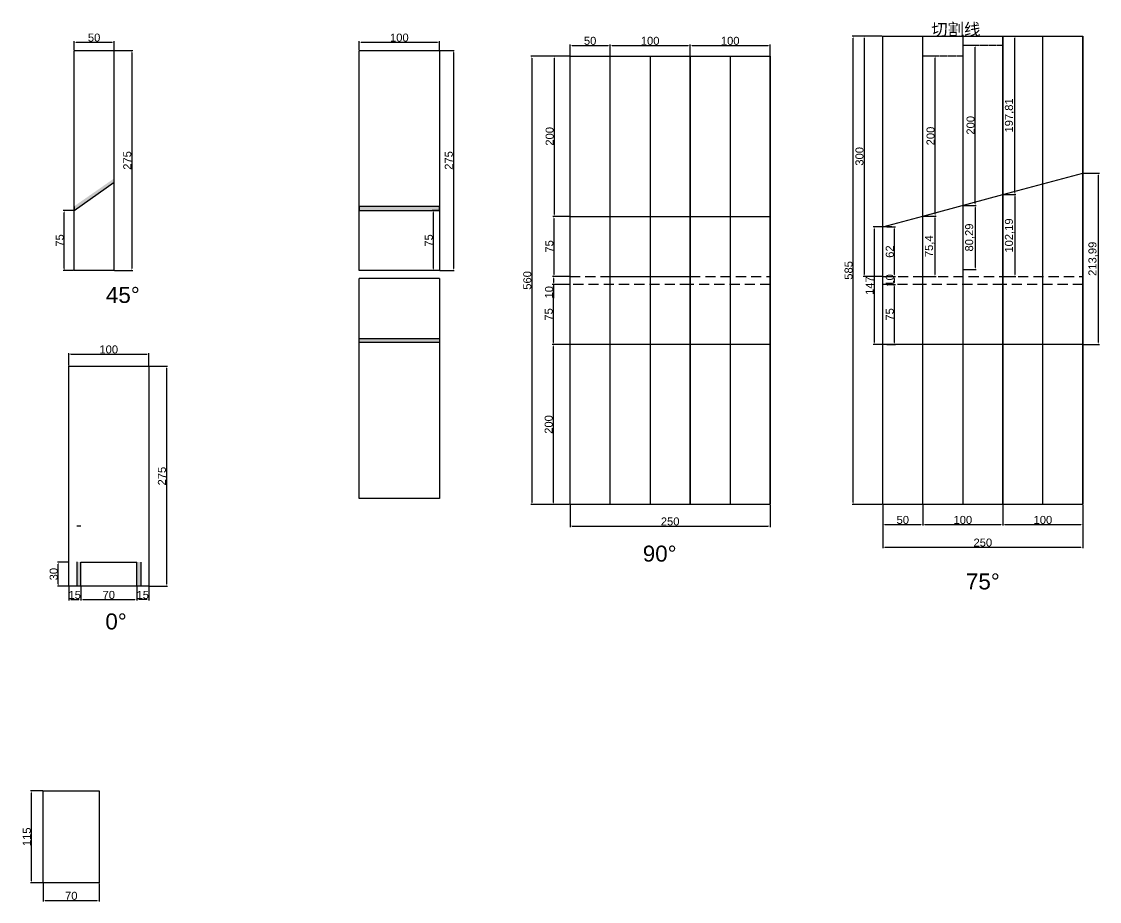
# Model space of a CAD drawing. Header units: millimetres. Extents: x 277 to 35015, y -7843 to 25622.
# Drawn here: x 2188 to 3535, y -5884 to -4785 of the extents above; entities that cross this region are included whole.
import ezdxf

# ---------------------------------------------------------------- set-up
doc = ezdxf.new("R2010")
doc.units = ezdxf.units.MM
doc.linetypes.add('DASHED', pattern=[19.05, 12.7, -6.35])
doc.linetypes.add('JIS_09_08', pattern=[10.75, 8, -0.55, 0.55, -0.55, 0.55, -0.55])
doc.layers.add('尺寸标注', color=6, linetype='Continuous')
doc.layers.add('焊缝', color=250, linetype='Continuous')
doc.styles.get("Standard").update_dxf_attribs({"font": 'arial.ttf'})
doc.dimstyles.new('ISO-25-JHF', dxfattribs={"dimtxt": 10, "dimasz": 2.5, "dimexe": 1.25, "dimexo": 0.625, "dimtad": 1, "dimtxsty": 'Standard', "dimcen": 2.5, "dimadec": 0, "dimazin": 0, "dimtfac": 1, "dimtmove": 0, "dimatfit": 3, "dimfxl": 1, "dimarcsym": 0})

# ---------------------------------------------------------------- blocks, each defined once
blk = doc.blocks.new('*D794')
at = {"layer": 'Defpoints', "color": 0, "transparency": 16777216}
for p in [(2347.2, -5200.5), (2247.2, -5215.5), (2347.2, -5215.5)]:
    blk.add_point(p, dxfattribs=at)
at = {"layer": '尺寸标注', "color": 0, "lineweight": -2, "transparency": 16777216}
for p, q in [((2247.2, -5214.8), (2247.2, -5199.3)), ((2249.7, -5200.5), (2344.7, -5200.5)), ((2347.2, -5214.8), (2347.2, -5199.3))]:
    blk.add_line(p, q, dxfattribs=at)
at = {"layer": '尺寸标注', "color": 0, "transparency": 16777216}
for points in [[(2249.7, -5200.1), (2249.7, -5200.9), (2247.2, -5200.5)], [(2344.7, -5200.1), (2344.7, -5200.9), (2347.2, -5200.5)]]:
    blk.add_solid(points, dxfattribs=at)
at = {"layer": '尺寸标注', "color": 0, "transparency": 16777216, "insert": (2297.2, -5194.8), "char_height": 10, "attachment_point": 5}
blk.add_mtext('100', dxfattribs=at)
blk = doc.blocks.new('*D795')
at = {"layer": 'Defpoints', "color": 0, "transparency": 16777216}
for p in [(2234.2, -5460.5), (2247.2, -5460.5), (2247.2, -5490.5)]:
    blk.add_point(p, dxfattribs=at)
at = {"layer": '尺寸标注', "color": 0, "lineweight": -2, "transparency": 16777216}
for p, q in [((2246.5, -5460.5), (2233, -5460.5)), ((2234.2, -5488), (2234.2, -5463)), ((2246.5, -5490.5), (2233, -5490.5))]:
    blk.add_line(p, q, dxfattribs=at)
at = {"layer": '尺寸标注', "color": 0, "transparency": 16777216}
for points in [[(2233.8, -5463), (2234.6, -5463), (2234.2, -5460.5)], [(2233.8, -5488), (2234.6, -5488), (2234.2, -5490.5)]]:
    blk.add_solid(points, dxfattribs=at)
at = {"layer": '尺寸标注', "color": 0, "transparency": 16777216, "insert": (2228.5, -5475.5), "char_height": 10, "attachment_point": 5, "rotation": 90}
blk.add_mtext('30', dxfattribs=at)
blk = doc.blocks.new('*D796')
at = {"layer": 'Defpoints', "color": 0, "transparency": 16777216}
for p in [(2241.7, -5021.1), (2253.9, -5021.1), (2253.9, -5096.1)]:
    blk.add_point(p, dxfattribs=at)
at = {"layer": '尺寸标注', "color": 0, "lineweight": -2, "transparency": 16777216}
for p, q in [((2253.2, -5021.1), (2240.4, -5021.1)), ((2241.7, -5093.6), (2241.7, -5023.6)), ((2253.2, -5096.1), (2240.4, -5096.1))]:
    blk.add_line(p, q, dxfattribs=at)
at = {"layer": '尺寸标注', "color": 0, "transparency": 16777216}
for points in [[(2241.3, -5023.6), (2242.1, -5023.6), (2241.7, -5021.1)], [(2241.3, -5093.6), (2242.1, -5093.6), (2241.7, -5096.1)]]:
    blk.add_solid(points, dxfattribs=at)
at = {"layer": '尺寸标注', "color": 0, "transparency": 16777216, "insert": (2236, -5058.6), "char_height": 10, "attachment_point": 5, "rotation": 90}
blk.add_mtext('75', dxfattribs=at)
blk = doc.blocks.new('*D797')
at = {"layer": 'Defpoints', "color": 0, "transparency": 16777216}
for p in [(2710.2, -4810.9), (2610.2, -4821.1), (2710.2, -4821.1)]:
    blk.add_point(p, dxfattribs=at)
at = {"layer": '尺寸标注', "color": 0, "lineweight": -2, "transparency": 16777216}
for p, q in [((2610.2, -4820.4), (2610.2, -4809.7)), ((2612.7, -4810.9), (2707.7, -4810.9)), ((2710.2, -4820.4), (2710.2, -4809.7))]:
    blk.add_line(p, q, dxfattribs=at)
at = {"layer": '尺寸标注', "color": 0, "transparency": 16777216}
for points in [[(2612.7, -4810.5), (2612.7, -4811.3), (2610.2, -4810.9)], [(2707.7, -4810.5), (2707.7, -4811.3), (2710.2, -4810.9)]]:
    blk.add_solid(points, dxfattribs=at)
at = {"layer": '尺寸标注', "color": 0, "transparency": 16777216, "insert": (2660.2, -4805.2), "char_height": 10, "attachment_point": 5}
blk.add_mtext('100', dxfattribs=at)
blk = doc.blocks.new('*D798')
at = {"layer": 'Defpoints', "color": 0, "transparency": 16777216}
for p in [(2702.7, -5021.1), (2710.2, -5021.1), (2710.2, -5096.1)]:
    blk.add_point(p, dxfattribs=at)
at = {"layer": '尺寸标注', "color": 0, "lineweight": -2, "transparency": 16777216}
for p, q in [((2709.6, -5021.1), (2701.4, -5021.1)), ((2702.7, -5093.6), (2702.7, -5023.6)), ((2709.6, -5096.1), (2701.4, -5096.1))]:
    blk.add_line(p, q, dxfattribs=at)
at = {"layer": '尺寸标注', "color": 0, "transparency": 16777216}
for points in [[(2702.3, -5023.6), (2703.1, -5023.6), (2702.7, -5021.1)], [(2702.3, -5093.6), (2703.1, -5093.6), (2702.7, -5096.1)]]:
    blk.add_solid(points, dxfattribs=at)
at = {"layer": '尺寸标注', "color": 0, "transparency": 16777216, "insert": (2697, -5058.6), "char_height": 10, "attachment_point": 5, "rotation": 90}
blk.add_mtext('75', dxfattribs=at)
blk = doc.blocks.new('*D799')
at = {"layer": 'Defpoints', "color": 0, "transparency": 16777216}
for p in [(3023.5, -4814.9), (2923.5, -4828.5), (3023.5, -4828.5)]:
    blk.add_point(p, dxfattribs=at)
at = {"layer": '尺寸标注', "color": 0, "lineweight": -2, "transparency": 16777216}
for p, q in [((2923.5, -4827.9), (2923.5, -4813.7)), ((2926, -4814.9), (3021, -4814.9)), ((3023.5, -4827.9), (3023.5, -4813.7))]:
    blk.add_line(p, q, dxfattribs=at)
at = {"layer": '尺寸标注', "color": 0, "transparency": 16777216}
for points in [[(2926, -4814.5), (2926, -4815.4), (2923.5, -4814.9)], [(3021, -4814.5), (3021, -4815.4), (3023.5, -4814.9)]]:
    blk.add_solid(points, dxfattribs=at)
at = {"layer": '尺寸标注', "color": 0, "transparency": 16777216, "insert": (2973.5, -4809.2), "char_height": 10, "attachment_point": 5}
blk.add_mtext('100', dxfattribs=at)
blk = doc.blocks.new('*D800')
at = {"layer": 'Defpoints', "color": 0, "transparency": 16777216}
for p in [(3123.5, -4814.9), (3023.5, -4828.5), (3123.5, -4828.5)]:
    blk.add_point(p, dxfattribs=at)
at = {"layer": '尺寸标注', "color": 0, "lineweight": -2, "transparency": 16777216}
for p, q in [((3023.5, -4827.9), (3023.5, -4813.7)), ((3026, -4814.9), (3121, -4814.9)), ((3123.5, -4827.9), (3123.5, -4813.7))]:
    blk.add_line(p, q, dxfattribs=at)
at = {"layer": '尺寸标注', "color": 0, "transparency": 16777216}
for points in [[(3026, -4814.5), (3026, -4815.4), (3023.5, -4814.9)], [(3121, -4814.5), (3121, -4815.4), (3123.5, -4814.9)]]:
    blk.add_solid(points, dxfattribs=at)
at = {"layer": '尺寸标注', "color": 0, "transparency": 16777216, "insert": (3073.5, -4809.2), "char_height": 10, "attachment_point": 5}
blk.add_mtext('100', dxfattribs=at)
blk = doc.blocks.new('*D728')
at = {"layer": 'Defpoints', "color": 0, "transparency": 16777216}
for p in [(2923.5, -4814.9), (2873.5, -4828.5), (2923.5, -4828.5)]:
    blk.add_point(p, dxfattribs=at)
at = {"layer": '尺寸标注', "color": 0, "lineweight": -2, "transparency": 16777216}
for p, q in [((2873.5, -4827.9), (2873.5, -4813.7)), ((2876, -4814.9), (2921, -4814.9)), ((2923.5, -4827.9), (2923.5, -4813.7))]:
    blk.add_line(p, q, dxfattribs=at)
at = {"layer": '尺寸标注', "color": 0, "transparency": 16777216}
for points in [[(2876, -4814.5), (2876, -4815.4), (2873.5, -4814.9)], [(2921, -4814.5), (2921, -4815.4), (2923.5, -4814.9)]]:
    blk.add_solid(points, dxfattribs=at)
at = {"layer": '尺寸标注', "color": 0, "transparency": 16777216, "insert": (2898.5, -4809.2), "char_height": 10, "attachment_point": 5}
blk.add_mtext('50', dxfattribs=at)
blk = doc.blocks.new('*D801')
at = {"layer": 'Defpoints', "color": 0, "transparency": 16777216}
for p in [(2873.5, -5388.5), (3123.5, -5388.5), (3123.5, -5415.4)]:
    blk.add_point(p, dxfattribs=at)
at = {"layer": '尺寸标注', "color": 0, "lineweight": -2, "transparency": 16777216}
for p, q in [((2873.5, -5389.1), (2873.5, -5416.6)), ((3123.5, -5389.1), (3123.5, -5416.6)), ((2876, -5415.4), (3121, -5415.4))]:
    blk.add_line(p, q, dxfattribs=at)
at = {"layer": '尺寸标注', "color": 0, "transparency": 16777216}
for points in [[(2876, -5415), (2876, -5415.8), (2873.5, -5415.4)], [(3121, -5415), (3121, -5415.8), (3123.5, -5415.4)]]:
    blk.add_solid(points, dxfattribs=at)
at = {"layer": '尺寸标注', "color": 0, "transparency": 16777216, "insert": (2998.5, -5409.7), "char_height": 10, "attachment_point": 5}
blk.add_mtext('250', dxfattribs=at)
blk = doc.blocks.new('*D729')
at = {"layer": 'Defpoints', "color": 0, "transparency": 16777216}
for p in [(2873.5, -4828.5), (2853.7, -5028.5), (2873.5, -5028.5)]:
    blk.add_point(p, dxfattribs=at)
at = {"layer": '尺寸标注', "color": 0, "lineweight": -2, "transparency": 16777216}
for p, q in [((2872.8, -4828.5), (2852.5, -4828.5)), ((2853.7, -4831), (2853.7, -5026)), ((2872.8, -5028.5), (2852.5, -5028.5))]:
    blk.add_line(p, q, dxfattribs=at)
at = {"layer": '尺寸标注', "color": 0, "transparency": 16777216}
for points in [[(2853.3, -4831), (2854.1, -4831), (2853.7, -4828.5)], [(2853.3, -5026), (2854.1, -5026), (2853.7, -5028.5)]]:
    blk.add_solid(points, dxfattribs=at)
at = {"layer": '尺寸标注', "color": 0, "transparency": 16777216, "insert": (2848, -4928.5), "char_height": 10, "attachment_point": 5, "rotation": 90}
blk.add_mtext('200', dxfattribs=at)
blk = doc.blocks.new('*D730')
at = {"layer": 'Defpoints', "color": 0, "transparency": 16777216}
for p in [(2873.5, -5028.5), (2853.3, -5103.5), (2873.5, -5103.5)]:
    blk.add_point(p, dxfattribs=at)
at = {"layer": '尺寸标注', "color": 0, "lineweight": -2, "transparency": 16777216}
for p, q in [((2872.8, -5028.5), (2852.1, -5028.5)), ((2853.3, -5031), (2853.3, -5101)), ((2872.8, -5103.5), (2852.1, -5103.5))]:
    blk.add_line(p, q, dxfattribs=at)
at = {"layer": '尺寸标注', "color": 0, "transparency": 16777216}
for points in [[(2852.9, -5031), (2853.7, -5031), (2853.3, -5028.5)], [(2852.9, -5101), (2853.7, -5101), (2853.3, -5103.5)]]:
    blk.add_solid(points, dxfattribs=at)
at = {"layer": '尺寸标注', "color": 0, "transparency": 16777216, "insert": (2847.6, -5066), "char_height": 10, "attachment_point": 5, "rotation": 90}
blk.add_mtext('75', dxfattribs=at)
blk = doc.blocks.new('*D731')
at = {"layer": 'Defpoints', "color": 0, "transparency": 16777216}
for p in [(2852.9, -5113.5), (2873.5, -5103.5), (2873.5, -5113.5)]:
    blk.add_point(p, dxfattribs=at)
at = {"layer": '尺寸标注', "color": 0, "lineweight": -2, "transparency": 16777216}
for p, q in [((2872.8, -5103.5), (2851.6, -5103.5)), ((2872.8, -5113.5), (2851.6, -5113.5)), ((2852.9, -5106), (2852.9, -5111)), ((2852.9, -5113.5), (2852.9, -5130.6))]:
    blk.add_line(p, q, dxfattribs=at)
at = {"layer": '尺寸标注', "color": 0, "transparency": 16777216}
for points in [[(2852.5, -5106), (2853.3, -5106), (2852.9, -5103.5)], [(2852.5, -5111), (2853.3, -5111), (2852.9, -5113.5)]]:
    blk.add_solid(points, dxfattribs=at)
at = {"layer": '尺寸标注', "color": 0, "transparency": 16777216, "insert": (2847.2, -5123.3), "char_height": 10, "attachment_point": 5, "rotation": 90}
blk.add_mtext('10', dxfattribs=at)
blk = doc.blocks.new('*D732')
at = {"layer": 'Defpoints', "color": 0, "transparency": 16777216}
for p in [(2873.5, -5113.5), (2852.5, -5188.5), (2873.5, -5188.5)]:
    blk.add_point(p, dxfattribs=at)
at = {"layer": '尺寸标注', "color": 0, "lineweight": -2, "transparency": 16777216}
for p, q in [((2872.8, -5113.5), (2851.2, -5113.5)), ((2852.5, -5116), (2852.5, -5186)), ((2872.8, -5188.5), (2851.2, -5188.5))]:
    blk.add_line(p, q, dxfattribs=at)
at = {"layer": '尺寸标注', "color": 0, "transparency": 16777216}
for points in [[(2852.1, -5116), (2852.9, -5116), (2852.5, -5113.5)], [(2852.1, -5186), (2852.9, -5186), (2852.5, -5188.5)]]:
    blk.add_solid(points, dxfattribs=at)
at = {"layer": '尺寸标注', "color": 0, "transparency": 16777216, "insert": (2846.8, -5151), "char_height": 10, "attachment_point": 5, "rotation": 90}
blk.add_mtext('75', dxfattribs=at)
blk = doc.blocks.new('*D733')
at = {"layer": 'Defpoints', "color": 0, "transparency": 16777216}
for p in [(2873.5, -5188.5), (2852.5, -5388.5), (2873.5, -5388.5)]:
    blk.add_point(p, dxfattribs=at)
at = {"layer": '尺寸标注', "color": 0, "lineweight": -2, "transparency": 16777216}
for p, q in [((2872.8, -5188.5), (2851.2, -5188.5)), ((2852.5, -5191), (2852.5, -5386)), ((2872.8, -5388.5), (2851.2, -5388.5))]:
    blk.add_line(p, q, dxfattribs=at)
at = {"layer": '尺寸标注', "color": 0, "transparency": 16777216}
for points in [[(2852.1, -5191), (2852.9, -5191), (2852.5, -5188.5)], [(2852.1, -5386), (2852.9, -5386), (2852.5, -5388.5)]]:
    blk.add_solid(points, dxfattribs=at)
at = {"layer": '尺寸标注', "color": 0, "transparency": 16777216, "insert": (2846.8, -5288.5), "char_height": 10, "attachment_point": 5, "rotation": 90}
blk.add_mtext('200', dxfattribs=at)
blk = doc.blocks.new('*D734')
at = {"layer": 'Defpoints', "color": 0, "transparency": 16777216}
for p in [(2873.5, -4828.5), (2825.8, -5388.5), (2873.5, -5388.5)]:
    blk.add_point(p, dxfattribs=at)
at = {"layer": '尺寸标注', "color": 0, "lineweight": -2, "transparency": 16777216}
for p, q in [((2872.8, -4828.5), (2824.6, -4828.5)), ((2825.8, -4831), (2825.8, -5386)), ((2872.8, -5388.5), (2824.6, -5388.5))]:
    blk.add_line(p, q, dxfattribs=at)
at = {"layer": '尺寸标注', "color": 0, "transparency": 16777216}
for points in [[(2825.4, -4831), (2826.2, -4831), (2825.8, -4828.5)], [(2825.4, -5386), (2826.2, -5386), (2825.8, -5388.5)]]:
    blk.add_solid(points, dxfattribs=at)
at = {"layer": '尺寸标注', "color": 0, "transparency": 16777216, "insert": (2820.1, -5108.5), "char_height": 10, "attachment_point": 5, "rotation": 90}
blk.add_mtext('560', dxfattribs=at)
blk = doc.blocks.new('*D802')
at = {"layer": 'Defpoints', "color": 0, "transparency": 16777216}
for p in [(3314.1, -5028.1), (3314.1, -5103.5), (3329.3, -5103.5)]:
    blk.add_point(p, dxfattribs=at)
at = {"layer": '尺寸标注', "color": 0, "lineweight": -2, "transparency": 16777216}
for p, q in [((3314.8, -5028.1), (3330.6, -5028.1)), ((3329.3, -5030.6), (3329.3, -5101)), ((3314.8, -5103.5), (3330.6, -5103.5))]:
    blk.add_line(p, q, dxfattribs=at)
at = {"layer": '尺寸标注', "color": 0, "transparency": 16777216}
for points in [[(3328.9, -5030.6), (3329.8, -5030.6), (3329.3, -5028.1)], [(3328.9, -5101), (3329.8, -5101), (3329.3, -5103.5)]]:
    blk.add_solid(points, dxfattribs=at)
at = {"layer": '尺寸标注', "color": 0, "transparency": 16777216, "insert": (3322.7, -5065.8), "char_height": 10, "attachment_point": 5, "rotation": 90}
blk.add_mtext('75,4', dxfattribs=at)
blk = doc.blocks.new('*D803')
at = {"layer": 'Defpoints', "color": 0, "transparency": 16777216}
for p in [(3414.1, -5001.3), (3414.1, -5103.5), (3429.2, -5103.5)]:
    blk.add_point(p, dxfattribs=at)
at = {"layer": '尺寸标注', "color": 0, "lineweight": -2, "transparency": 16777216}
for p, q in [((3414.8, -5001.3), (3430.5, -5001.3)), ((3429.2, -5003.8), (3429.2, -5101)), ((3414.8, -5103.5), (3430.5, -5103.5))]:
    blk.add_line(p, q, dxfattribs=at)
at = {"layer": '尺寸标注', "color": 0, "transparency": 16777216}
for points in [[(3428.8, -5003.8), (3429.7, -5003.8), (3429.2, -5001.3)], [(3428.8, -5101), (3429.7, -5101), (3429.2, -5103.5)]]:
    blk.add_solid(points, dxfattribs=at)
at = {"layer": '尺寸标注', "color": 0, "transparency": 16777216, "insert": (3422.6, -5052.4), "char_height": 10, "attachment_point": 5, "rotation": 90}
blk.add_mtext('102,19', dxfattribs=at)
blk = doc.blocks.new('*D806')
at = {"layer": 'Defpoints', "color": 0, "transparency": 16777216}
for p in [(3264.1, -5388.5), (3314.1, -5388.5), (3314.1, -5413.5)]:
    blk.add_point(p, dxfattribs=at)
at = {"layer": '尺寸标注', "color": 0, "lineweight": -2, "transparency": 16777216}
for p, q in [((3264.1, -5389.1), (3264.1, -5414.8)), ((3314.1, -5389.1), (3314.1, -5414.8)), ((3266.6, -5413.5), (3311.6, -5413.5))]:
    blk.add_line(p, q, dxfattribs=at)
at = {"layer": '尺寸标注', "color": 0, "transparency": 16777216}
for points in [[(3266.6, -5413.1), (3266.6, -5414), (3264.1, -5413.5)], [(3311.6, -5413.1), (3311.6, -5414), (3314.1, -5413.5)]]:
    blk.add_solid(points, dxfattribs=at)
at = {"layer": '尺寸标注', "color": 0, "transparency": 16777216, "insert": (3289.1, -5407.8), "char_height": 10, "attachment_point": 5}
blk.add_mtext('50', dxfattribs=at)
blk = doc.blocks.new('*D807')
at = {"layer": 'Defpoints', "color": 0, "transparency": 16777216}
for p in [(3314.1, -5388.5), (3414.1, -5388.5), (3414.1, -5413.5)]:
    blk.add_point(p, dxfattribs=at)
at = {"layer": '尺寸标注', "color": 0, "lineweight": -2, "transparency": 16777216}
for p, q in [((3314.1, -5389.1), (3314.1, -5414.8)), ((3414.1, -5389.1), (3414.1, -5414.8)), ((3316.6, -5413.5), (3411.6, -5413.5))]:
    blk.add_line(p, q, dxfattribs=at)
at = {"layer": '尺寸标注', "color": 0, "transparency": 16777216}
for points in [[(3316.6, -5413.1), (3316.6, -5414), (3314.1, -5413.5)], [(3411.6, -5413.1), (3411.6, -5414), (3414.1, -5413.5)]]:
    blk.add_solid(points, dxfattribs=at)
at = {"layer": '尺寸标注', "color": 0, "transparency": 16777216, "insert": (3364.1, -5407.8), "char_height": 10, "attachment_point": 5}
blk.add_mtext('100', dxfattribs=at)
blk = doc.blocks.new('*D736')
at = {"layer": 'Defpoints', "color": 0, "transparency": 16777216}
for p in [(3414.1, -5388.5), (3514.1, -5388.5), (3514.1, -5413.5)]:
    blk.add_point(p, dxfattribs=at)
at = {"layer": '尺寸标注', "color": 0, "lineweight": -2, "transparency": 16777216}
for p, q in [((3414.1, -5389.1), (3414.1, -5414.8)), ((3514.1, -5389.1), (3514.1, -5414.8)), ((3416.6, -5413.5), (3511.6, -5413.5))]:
    blk.add_line(p, q, dxfattribs=at)
at = {"layer": '尺寸标注', "color": 0, "transparency": 16777216}
for points in [[(3416.6, -5413.1), (3416.6, -5414), (3414.1, -5413.5)], [(3511.6, -5413.1), (3511.6, -5414), (3514.1, -5413.5)]]:
    blk.add_solid(points, dxfattribs=at)
at = {"layer": '尺寸标注', "color": 0, "transparency": 16777216, "insert": (3464.1, -5407.8), "char_height": 10, "attachment_point": 5}
blk.add_mtext('100', dxfattribs=at)
blk = doc.blocks.new('*D808')
at = {"layer": 'Defpoints', "color": 0, "transparency": 16777216}
for p in [(3264.1, -5388.5), (3514.1, -5388.5), (3514.1, -5441.8)]:
    blk.add_point(p, dxfattribs=at)
at = {"layer": '尺寸标注', "color": 0, "lineweight": -2, "transparency": 16777216}
for p, q in [((3264.1, -5389.1), (3264.1, -5443.1)), ((3514.1, -5389.1), (3514.1, -5443.1)), ((3266.6, -5441.8), (3511.6, -5441.8))]:
    blk.add_line(p, q, dxfattribs=at)
at = {"layer": '尺寸标注', "color": 0, "transparency": 16777216}
for points in [[(3266.6, -5441.4), (3266.6, -5442.2), (3264.1, -5441.8)], [(3511.6, -5441.4), (3511.6, -5442.2), (3514.1, -5441.8)]]:
    blk.add_solid(points, dxfattribs=at)
at = {"layer": '尺寸标注', "color": 0, "transparency": 16777216, "insert": (3389.1, -5436.1), "char_height": 10, "attachment_point": 5}
blk.add_mtext('250', dxfattribs=at)
blk = doc.blocks.new('*D816')
at = {"layer": 'Defpoints', "color": 0, "transparency": 16777216}
for p in [(3264.1, -5041.5), (3253.3, -5188.5), (3264.1, -5188.5)]:
    blk.add_point(p, dxfattribs=at)
at = {"layer": '尺寸标注', "color": 0, "lineweight": -2, "transparency": 16777216}
for p, q in [((3263.5, -5041.5), (3252, -5041.5)), ((3253.3, -5044), (3253.3, -5186)), ((3263.5, -5188.5), (3252, -5188.5))]:
    blk.add_line(p, q, dxfattribs=at)
at = {"layer": '尺寸标注', "color": 0, "transparency": 16777216}
for points in [[(3252.9, -5044), (3253.7, -5044), (3253.3, -5041.5)], [(3252.9, -5186), (3253.7, -5186), (3253.3, -5188.5)]]:
    blk.add_solid(points, dxfattribs=at)
at = {"layer": '尺寸标注', "color": 0, "transparency": 16777216, "insert": (3247.6, -5115), "char_height": 10, "attachment_point": 5, "rotation": 90}
blk.add_mtext('147', dxfattribs=at)
blk = doc.blocks.new('*D817')
at = {"layer": 'Defpoints', "color": 0, "transparency": 16777216}
for p in [(2247.2, -5490.5), (2262.2, -5490.5), (2262.2, -5507.2)]:
    blk.add_point(p, dxfattribs=at)
at = {"layer": '尺寸标注', "color": 0, "lineweight": -2, "transparency": 16777216}
for p, q in [((2247.2, -5491.1), (2247.2, -5508.5)), ((2262.2, -5491.1), (2262.2, -5508.5)), ((2249.7, -5507.2), (2259.7, -5507.2))]:
    blk.add_line(p, q, dxfattribs=at)
at = {"layer": '尺寸标注', "color": 0, "transparency": 16777216}
for points in [[(2249.7, -5506.8), (2249.7, -5507.6), (2247.2, -5507.2)], [(2259.7, -5506.8), (2259.7, -5507.6), (2262.2, -5507.2)]]:
    blk.add_solid(points, dxfattribs=at)
at = {"layer": '尺寸标注', "color": 0, "transparency": 16777216, "insert": (2254.7, -5501.5), "char_height": 10, "attachment_point": 5}
blk.add_mtext('15', dxfattribs=at)
blk = doc.blocks.new('*D749')
at = {"layer": 'Defpoints', "color": 0, "transparency": 16777216}
for p in [(2332.2, -5490.5), (2347.2, -5490.5), (2332.2, -5507.2)]:
    blk.add_point(p, dxfattribs=at)
at = {"layer": '尺寸标注', "color": 0, "lineweight": -2, "transparency": 16777216}
for p, q in [((2332.2, -5491.1), (2332.2, -5508.5)), ((2347.2, -5491.1), (2347.2, -5508.5)), ((2344.7, -5507.2), (2334.7, -5507.2))]:
    blk.add_line(p, q, dxfattribs=at)
at = {"layer": '尺寸标注', "color": 0, "transparency": 16777216}
for points in [[(2334.7, -5506.8), (2334.7, -5507.6), (2332.2, -5507.2)], [(2344.7, -5506.8), (2344.7, -5507.6), (2347.2, -5507.2)]]:
    blk.add_solid(points, dxfattribs=at)
at = {"layer": '尺寸标注', "color": 0, "transparency": 16777216, "insert": (2339.7, -5501.5), "char_height": 10, "attachment_point": 5}
blk.add_mtext('15', dxfattribs=at)
blk = doc.blocks.new('*D750')
at = {"layer": 'Defpoints', "color": 0, "transparency": 16777216}
for p in [(2262.2, -5490.5), (2332.2, -5490.5), (2332.2, -5507.2)]:
    blk.add_point(p, dxfattribs=at)
at = {"layer": '尺寸标注', "color": 0, "lineweight": -2, "transparency": 16777216}
for p, q in [((2262.2, -5491.1), (2262.2, -5508.5)), ((2332.2, -5491.1), (2332.2, -5508.5)), ((2264.7, -5507.2), (2329.7, -5507.2))]:
    blk.add_line(p, q, dxfattribs=at)
at = {"layer": '尺寸标注', "color": 0, "transparency": 16777216}
for points in [[(2264.7, -5506.8), (2264.7, -5507.6), (2262.2, -5507.2)], [(2329.7, -5506.8), (2329.7, -5507.6), (2332.2, -5507.2)]]:
    blk.add_solid(points, dxfattribs=at)
at = {"layer": '尺寸标注', "color": 0, "transparency": 16777216, "insert": (2297.2, -5501.5), "char_height": 10, "attachment_point": 5}
blk.add_mtext('70', dxfattribs=at)
blk = doc.blocks.new('*D751')
at = {"layer": 'Defpoints', "color": 0, "transparency": 16777216}
for p in [(2347.2, -5215.5), (2347.2, -5490.5), (2369.4, -5490.5)]:
    blk.add_point(p, dxfattribs=at)
at = {"layer": '尺寸标注', "color": 0, "lineweight": -2, "transparency": 16777216}
for p, q in [((2347.8, -5215.5), (2370.7, -5215.5)), ((2369.4, -5218), (2369.4, -5488)), ((2347.8, -5490.5), (2370.7, -5490.5))]:
    blk.add_line(p, q, dxfattribs=at)
at = {"layer": '尺寸标注', "color": 0, "transparency": 16777216}
for points in [[(2369, -5218), (2369.8, -5218), (2369.4, -5215.5)], [(2369, -5488), (2369.8, -5488), (2369.4, -5490.5)]]:
    blk.add_solid(points, dxfattribs=at)
at = {"layer": '尺寸标注', "color": 0, "transparency": 16777216, "insert": (2363.7, -5353), "char_height": 10, "attachment_point": 5, "rotation": 90}
blk.add_mtext('275', dxfattribs=at)
blk = doc.blocks.new('*D755')
at = {"layer": 'Defpoints', "color": 0, "transparency": 16777216}
for p in [(2303.9, -4810.9), (2253.9, -4821.1), (2303.9, -4821.1)]:
    blk.add_point(p, dxfattribs=at)
at = {"layer": '尺寸标注', "color": 0, "lineweight": -2, "transparency": 16777216}
for p, q in [((2253.9, -4820.4), (2253.9, -4809.7)), ((2256.4, -4810.9), (2301.4, -4810.9)), ((2303.9, -4820.4), (2303.9, -4809.7))]:
    blk.add_line(p, q, dxfattribs=at)
at = {"layer": '尺寸标注', "color": 0, "transparency": 16777216}
for points in [[(2256.4, -4810.5), (2256.4, -4811.3), (2253.9, -4810.9)], [(2301.4, -4810.5), (2301.4, -4811.3), (2303.9, -4810.9)]]:
    blk.add_solid(points, dxfattribs=at)
at = {"layer": '尺寸标注', "color": 0, "transparency": 16777216, "insert": (2278.9, -4805.2), "char_height": 10, "attachment_point": 5}
blk.add_mtext('50', dxfattribs=at)
blk = doc.blocks.new('*D756')
at = {"layer": 'Defpoints', "color": 0, "transparency": 16777216}
for p in [(2303.9, -4821.1), (2303.9, -5096.1), (2326.1, -5096.1)]:
    blk.add_point(p, dxfattribs=at)
at = {"layer": '尺寸标注', "color": 0, "lineweight": -2, "transparency": 16777216}
for p, q in [((2304.5, -4821.1), (2327.4, -4821.1)), ((2326.1, -4823.6), (2326.1, -5093.6)), ((2304.5, -5096.1), (2327.4, -5096.1))]:
    blk.add_line(p, q, dxfattribs=at)
at = {"layer": '尺寸标注', "color": 0, "transparency": 16777216}
for points in [[(2325.7, -4823.6), (2326.5, -4823.6), (2326.1, -4821.1)], [(2325.7, -5093.6), (2326.5, -5093.6), (2326.1, -5096.1)]]:
    blk.add_solid(points, dxfattribs=at)
at = {"layer": '尺寸标注', "color": 0, "transparency": 16777216, "insert": (2320.4, -4958.6), "char_height": 10, "attachment_point": 5, "rotation": 90}
blk.add_mtext('275', dxfattribs=at)
blk = doc.blocks.new('*D759')
at = {"layer": 'Defpoints', "color": 0, "transparency": 16777216}
for p in [(3268.6, -5113.5), (3278.6, -5113.5), (3268.6, -5188.5)]:
    blk.add_point(p, dxfattribs=at)
at = {"layer": '尺寸标注', "color": 0, "lineweight": -2, "transparency": 16777216}
for p, q in [((3269.2, -5113.5), (3279.8, -5113.5)), ((3278.6, -5186), (3278.6, -5116)), ((3269.2, -5188.5), (3279.8, -5188.5))]:
    blk.add_line(p, q, dxfattribs=at)
at = {"layer": '尺寸标注', "color": 0, "transparency": 16777216}
for points in [[(3278.2, -5116), (3279, -5116), (3278.6, -5113.5)], [(3278.2, -5186), (3279, -5186), (3278.6, -5188.5)]]:
    blk.add_solid(points, dxfattribs=at)
at = {"layer": '尺寸标注', "color": 0, "transparency": 16777216, "insert": (3272.9, -5151), "char_height": 10, "attachment_point": 5, "rotation": 90}
blk.add_mtext('75', dxfattribs=at)
blk = doc.blocks.new('*D760')
at = {"layer": 'Defpoints', "color": 0, "transparency": 16777216}
for p in [(3268.6, -5103.5), (3268.6, -5113.5), (3278.6, -5103.5)]:
    blk.add_point(p, dxfattribs=at)
at = {"layer": '尺寸标注', "color": 0, "lineweight": -2, "transparency": 16777216}
for p, q in [((3269.2, -5103.5), (3279.8, -5103.5)), ((3269.2, -5113.5), (3279.8, -5113.5)), ((3278.6, -5111), (3278.6, -5106))]:
    blk.add_line(p, q, dxfattribs=at)
at = {"layer": '尺寸标注', "color": 0, "transparency": 16777216}
for points in [[(3278.2, -5106), (3279, -5106), (3278.6, -5103.5)], [(3278.2, -5111), (3279, -5111), (3278.6, -5113.5)]]:
    blk.add_solid(points, dxfattribs=at)
at = {"layer": '尺寸标注', "color": 0, "transparency": 16777216, "insert": (3272.9, -5108.5), "char_height": 10, "attachment_point": 5, "rotation": 90}
blk.add_mtext('10', dxfattribs=at)
blk = doc.blocks.new('*D761')
at = {"layer": 'Defpoints', "color": 0, "transparency": 16777216}
for p in [(3268.6, -5041.5), (3278.6, -5041.5), (3268.6, -5103.5)]:
    blk.add_point(p, dxfattribs=at)
at = {"layer": '尺寸标注', "color": 0, "lineweight": -2, "transparency": 16777216}
for p, q in [((3269.2, -5041.5), (3279.8, -5041.5)), ((3278.6, -5101), (3278.6, -5044)), ((3269.2, -5103.5), (3279.8, -5103.5))]:
    blk.add_line(p, q, dxfattribs=at)
at = {"layer": '尺寸标注', "color": 0, "transparency": 16777216}
for points in [[(3278.2, -5044), (3279, -5044), (3278.6, -5041.5)], [(3278.2, -5101), (3279, -5101), (3278.6, -5103.5)]]:
    blk.add_solid(points, dxfattribs=at)
at = {"layer": '尺寸标注', "color": 0, "transparency": 16777216, "insert": (3272.9, -5072.5), "char_height": 10, "attachment_point": 5, "rotation": 90}
blk.add_mtext('62', dxfattribs=at)
blk = doc.blocks.new('*D825')
at = {"layer": 'Defpoints', "color": 0, "transparency": 16777216}
for p in [(3514.1, -4974.5), (3533.5, -4974.5), (3514.1, -5188.5)]:
    blk.add_point(p, dxfattribs=at)
at = {"layer": '尺寸标注', "color": 0, "lineweight": -2, "transparency": 16777216}
for p, q in [((3514.8, -4974.5), (3534.7, -4974.5)), ((3533.5, -5186), (3533.5, -4977)), ((3514.8, -5188.5), (3534.7, -5188.5))]:
    blk.add_line(p, q, dxfattribs=at)
at = {"layer": '尺寸标注', "color": 0, "transparency": 16777216}
for points in [[(3533.1, -4977), (3533.9, -4977), (3533.5, -4974.5)], [(3533.1, -5186), (3533.9, -5186), (3533.5, -5188.5)]]:
    blk.add_solid(points, dxfattribs=at)
at = {"layer": '尺寸标注', "color": 0, "transparency": 16777216, "insert": (3526.9, -5081.5), "char_height": 10, "attachment_point": 5, "rotation": 90}
blk.add_mtext('213,99', dxfattribs=at)
blk = doc.blocks.new('*D762')
at = {"layer": 'Defpoints', "color": 0, "transparency": 16777216}
for p in [(3314.1, -4828.1), (3329.6, -4828.1), (3314.1, -5028.1)]:
    blk.add_point(p, dxfattribs=at)
at = {"layer": '尺寸标注', "color": 0, "lineweight": -2, "transparency": 16777216}
for p, q in [((3314.8, -4828.1), (3330.8, -4828.1)), ((3329.6, -5025.6), (3329.6, -4830.6)), ((3314.8, -5028.1), (3330.8, -5028.1))]:
    blk.add_line(p, q, dxfattribs=at)
at = {"layer": '尺寸标注', "color": 0, "transparency": 16777216}
for points in [[(3329.1, -4830.6), (3330, -4830.6), (3329.6, -4828.1)], [(3329.1, -5025.6), (3330, -5025.6), (3329.6, -5028.1)]]:
    blk.add_solid(points, dxfattribs=at)
at = {"layer": '尺寸标注', "color": 0, "transparency": 16777216, "insert": (3323.8, -4928.1), "char_height": 10, "attachment_point": 5, "rotation": 90}
blk.add_mtext('200', dxfattribs=at)
blk = doc.blocks.new('*D763')
at = {"layer": 'Defpoints', "color": 0, "transparency": 16777216}
for p in [(3227.1, -4803.5), (3264.1, -4803.5), (3264.1, -5388.5)]:
    blk.add_point(p, dxfattribs=at)
at = {"layer": '尺寸标注', "color": 0, "lineweight": -2, "transparency": 16777216}
for p, q in [((3263.5, -4803.5), (3225.9, -4803.5)), ((3227.1, -5386), (3227.1, -4806)), ((3263.5, -5388.5), (3225.9, -5388.5))]:
    blk.add_line(p, q, dxfattribs=at)
at = {"layer": '尺寸标注', "color": 0, "transparency": 16777216}
for points in [[(3226.7, -4806), (3227.5, -4806), (3227.1, -4803.5)], [(3226.7, -5386), (3227.5, -5386), (3227.1, -5388.5)]]:
    blk.add_solid(points, dxfattribs=at)
at = {"layer": '尺寸标注', "color": 0, "transparency": 16777216, "insert": (3221.4, -5096), "char_height": 10, "attachment_point": 5, "rotation": 90}
blk.add_mtext('585', dxfattribs=at)
blk = doc.blocks.new('*D766')
at = {"layer": 'Defpoints', "color": 0, "transparency": 16777216}
for p in [(3364.1, -4814.7), (3379.6, -4814.7), (3364.1, -5014.7)]:
    blk.add_point(p, dxfattribs=at)
at = {"layer": '尺寸标注', "color": 0, "lineweight": -2, "transparency": 16777216}
for p, q in [((3364.8, -4814.7), (3380.8, -4814.7)), ((3379.6, -5012.2), (3379.6, -4817.2)), ((3364.8, -5014.7), (3380.8, -5014.7))]:
    blk.add_line(p, q, dxfattribs=at)
at = {"layer": '尺寸标注', "color": 0, "transparency": 16777216}
for points in [[(3379.1, -4817.2), (3380, -4817.2), (3379.6, -4814.7)], [(3379.1, -5012.2), (3380, -5012.2), (3379.6, -5014.7)]]:
    blk.add_solid(points, dxfattribs=at)
at = {"layer": '尺寸标注', "color": 0, "transparency": 16777216, "insert": (3373.8, -4914.7), "char_height": 10, "attachment_point": 5, "rotation": 90}
blk.add_mtext('200', dxfattribs=at)
blk = doc.blocks.new('*D829')
at = {"layer": 'Defpoints', "color": 0, "transparency": 16777216}
for p in [(3364.1, -5014.7), (3364.1, -5095), (3379.6, -5095)]:
    blk.add_point(p, dxfattribs=at)
at = {"layer": '尺寸标注', "color": 0, "lineweight": -2, "transparency": 16777216}
for p, q in [((3364.8, -5014.7), (3380.8, -5014.7)), ((3379.6, -5017.2), (3379.6, -5092.5)), ((3364.8, -5095), (3380.8, -5095))]:
    blk.add_line(p, q, dxfattribs=at)
at = {"layer": '尺寸标注', "color": 0, "transparency": 16777216}
for points in [[(3379.1, -5017.2), (3380, -5017.2), (3379.6, -5014.7)], [(3379.1, -5092.5), (3380, -5092.5), (3379.6, -5095)]]:
    blk.add_solid(points, dxfattribs=at)
at = {"layer": '尺寸标注', "color": 0, "transparency": 16777216, "insert": (3372.9, -5054.9), "char_height": 10, "attachment_point": 5, "rotation": 90}
blk.add_mtext('80,29', dxfattribs=at)
blk = doc.blocks.new('*D830')
at = {"layer": 'Defpoints', "color": 0, "transparency": 16777216}
for p in [(3414.1, -4803.5), (3429.2, -4803.5), (3414.1, -5001.3)]:
    blk.add_point(p, dxfattribs=at)
at = {"layer": '尺寸标注', "color": 0, "lineweight": -2, "transparency": 16777216}
for p, q in [((3414.8, -4803.5), (3430.5, -4803.5)), ((3429.2, -4998.8), (3429.2, -4806)), ((3414.8, -5001.3), (3430.5, -5001.3))]:
    blk.add_line(p, q, dxfattribs=at)
at = {"layer": '尺寸标注', "color": 0, "transparency": 16777216}
for points in [[(3428.8, -4806), (3429.7, -4806), (3429.2, -4803.5)], [(3428.8, -4998.8), (3429.7, -4998.8), (3429.2, -5001.3)]]:
    blk.add_solid(points, dxfattribs=at)
at = {"layer": '尺寸标注', "color": 0, "transparency": 16777216, "insert": (3422.6, -4902.4), "char_height": 10, "attachment_point": 5, "rotation": 90}
blk.add_mtext('197,81', dxfattribs=at)
blk = doc.blocks.new('*D832')
at = {"layer": 'Defpoints', "color": 0, "transparency": 16777216}
for p in [(3264.1, -4803.5), (3240.8, -5103.5), (3264.1, -5103.5)]:
    blk.add_point(p, dxfattribs=at)
at = {"layer": '尺寸标注', "color": 0, "lineweight": -2, "transparency": 16777216}
for p, q in [((3263.5, -4803.5), (3239.5, -4803.5)), ((3240.8, -4806), (3240.8, -5101)), ((3263.5, -5103.5), (3239.5, -5103.5))]:
    blk.add_line(p, q, dxfattribs=at)
at = {"layer": '尺寸标注', "color": 0, "transparency": 16777216}
for points in [[(3240.3, -4806), (3241.2, -4806), (3240.8, -4803.5)], [(3240.3, -5101), (3241.2, -5101), (3240.8, -5103.5)]]:
    blk.add_solid(points, dxfattribs=at)
at = {"layer": '尺寸标注', "color": 0, "transparency": 16777216, "insert": (3235, -4953.5), "char_height": 10, "attachment_point": 5, "rotation": 90}
blk.add_mtext('300', dxfattribs=at)
blk = doc.blocks.new('*D845')
at = {"layer": 'Defpoints', "color": 0, "transparency": 16777216}
for p in [(2215.4, -5861.2), (2285.4, -5861.2), (2285.4, -5883.2)]:
    blk.add_point(p, dxfattribs=at)
at = {"layer": '尺寸标注', "color": 0, "lineweight": -2, "transparency": 16777216}
for p, q in [((2215.4, -5861.8), (2215.4, -5884.4)), ((2285.4, -5861.8), (2285.4, -5884.4)), ((2217.9, -5883.2), (2282.9, -5883.2))]:
    blk.add_line(p, q, dxfattribs=at)
at = {"layer": '尺寸标注', "color": 0, "transparency": 16777216}
for points in [[(2217.9, -5882.8), (2217.9, -5883.6), (2215.4, -5883.2)], [(2282.9, -5882.8), (2282.9, -5883.6), (2285.4, -5883.2)]]:
    blk.add_solid(points, dxfattribs=at)
at = {"layer": '尺寸标注', "color": 0, "transparency": 16777216, "insert": (2250.4, -5877.4), "char_height": 10, "attachment_point": 5}
blk.add_mtext('70', dxfattribs=at)
blk = doc.blocks.new('*D846')
at = {"layer": 'Defpoints', "color": 0, "transparency": 16777216}
for p in [(2200.6, -5746.2), (2215.4, -5746.2), (2215.4, -5861.2)]:
    blk.add_point(p, dxfattribs=at)
at = {"layer": '尺寸标注', "color": 0, "lineweight": -2, "transparency": 16777216}
for p, q in [((2214.8, -5746.2), (2199.3, -5746.2)), ((2200.6, -5858.7), (2200.6, -5748.7)), ((2214.8, -5861.2), (2199.3, -5861.2))]:
    blk.add_line(p, q, dxfattribs=at)
at = {"layer": '尺寸标注', "color": 0, "transparency": 16777216}
for points in [[(2200.2, -5748.7), (2201, -5748.7), (2200.6, -5746.2)], [(2200.2, -5858.7), (2201, -5858.7), (2200.6, -5861.2)]]:
    blk.add_solid(points, dxfattribs=at)
at = {"layer": '尺寸标注', "color": 0, "transparency": 16777216, "insert": (2194.9, -5803.7), "char_height": 10, "attachment_point": 5, "rotation": 90}
blk.add_mtext('115', dxfattribs=at)
blk = doc.blocks.new('*D1058')
at = {"layer": 'Defpoints', "color": 0, "transparency": 16777216}
for p in [(2710.2, -4821.1), (2710.2, -5096.1), (2727.7, -5096.1)]:
    blk.add_point(p, dxfattribs=at)
at = {"layer": '尺寸标注', "color": 0, "lineweight": -2, "transparency": 16777216}
for p, q in [((2710.8, -4821.1), (2728.9, -4821.1)), ((2727.7, -4823.6), (2727.7, -5093.6)), ((2710.8, -5096.1), (2728.9, -5096.1))]:
    blk.add_line(p, q, dxfattribs=at)
at = {"layer": '尺寸标注', "color": 0, "transparency": 16777216}
for points in [[(2727.3, -4823.6), (2728.1, -4823.6), (2727.7, -4821.1)], [(2727.3, -5093.6), (2728.1, -5093.6), (2727.7, -5096.1)]]:
    blk.add_solid(points, dxfattribs=at)
at = {"layer": '尺寸标注', "color": 0, "transparency": 16777216, "insert": (2722, -4958.6), "char_height": 10, "attachment_point": 5, "rotation": 90}
blk.add_mtext('275', dxfattribs=at)

msp = doc.modelspace()

# ---------------------------------------------------------------- hatches: boundary and pattern name
at = {"layer": '焊缝'}
h = msp.add_hatch(color=250, dxfattribs=at)
h.dxf.hatch_style = 1
h.paths.add_polyline_path([(2253.852, -5015.969), (2253.852, -5020.969), (2303.852, -4985.601), (2303.852, -4981.128)])
h = msp.add_hatch(color=250, dxfattribs=at)
h.dxf.hatch_style = 1
h.paths.add_polyline_path([(2610.221, -5015.969), (2610.221, -5020.969), (2710.221, -5020.969), (2710.216, -5015.969)])
h = msp.add_hatch(color=250, dxfattribs=at)
h.dxf.hatch_style = 1
h.paths.add_polyline_path([(2610.221, -5186.171), (2610.221, -5181.171), (2710.221, -5181.171), (2710.216, -5186.171)])
h = msp.add_hatch(color=250, dxfattribs=at)
h.dxf.hatch_style = 1
h.paths.add_polyline_path([(2262.17, -5460.453), (2257.17, -5460.453), (2257.17, -5490.453), (2262.17, -5490.453)])
h = msp.add_hatch(color=250, dxfattribs=at)
h.dxf.hatch_style = 1
h.paths.add_polyline_path([(2332.17, -5460.453), (2337.17, -5460.474), (2337.17, -5490.453), (2332.17, -5490.453)])

# ---------------------------------------------------------------- linework, layer by layer
for p, q in [((3264.132, -5388.5), (3264.132, -4803.5)), ((3264.132, -4803.5), (3514.132, -4803.5)), ((3314.132, -5388.5), (3314.132, -4803.5)), ((3364.132, -4801.5), (3364.132, -5388.5)), ((3414.132, -4803.5), (3414.132, -5388.5)), ((3414.132, -5388.5), (3414.132, -4803.5)), ((3464.132, -5388.5), (3464.132, -4803.5)), ((3514.132, -4803.5), (3514.132, -5388.5)), ((3514.132, -5388.5), (3514.132, -4803.5)), ((2253.852, -5096.07), (2253.852, -4821.07)), ((2253.852, -4821.07), (2303.852, -4821.07)), ((2303.852, -5096.07), (2303.852, -4821.07)), ((2303.852, -5096.07), (2303.852, -4821.07)), ((2610.221, -4821.07), (2710.221, -4821.07)), ((2610.221, -5096.07), (2610.221, -4821.07)), ((2710.221, -4821.07), (2710.221, -5096.07)), ((2873.475, -4828.5), (3023.475, -4828.5)), ((2873.475, -5388.5), (2873.475, -4828.5)), ((2923.475, -4828.5), (3023.475, -4828.5)), ((2923.475, -5388.5), (2923.475, -4828.5)), ((2973.475, -4828.5), (2973.475, -5388.5)), ((3023.475, -4828.5), (3023.475, -5388.5)), ((3023.475, -4828.5), (3123.475, -4828.5)), ((3023.475, -5388.5), (3023.475, -4828.5)), ((3073.475, -4828.5), (3073.475, -5388.5)), ((3123.475, -4828.5), (3123.475, -5388.5)), ((3123.475, -5388.5), (3123.475, -4828.5)), ((3414.132, -5001.308), (3514.132, -4974.513)), ((3314.132, -5028.103), (3414.132, -5001.308)), ((2873.475, -5028.5), (2923.475, -5028.5)), ((2923.475, -5028.5), (3023.475, -5028.5)), ((3023.475, -5028.5), (3123.475, -5028.5)), ((3264.132, -5041.5), (3314.132, -5028.103)), ((2303.852, -5096.07), (2253.852, -5096.07)), ((2710.221, -5096.07), (2610.221, -5096.07)), ((2710.221, -5106.07), (2610.221, -5106.07)), ((2610.221, -5381.07), (2610.221, -5106.07)), ((2710.221, -5106.07), (2710.221, -5381.07)), ((2923.475, -5188.5), (2873.475, -5188.5)), ((3023.475, -5188.5), (2923.475, -5188.5)), ((3123.475, -5188.5), (3023.475, -5188.5)), ((3314.132, -5188.5), (3264.132, -5188.5)), ((3414.132, -5188.5), (3314.132, -5188.5)), ((3514.132, -5188.5), (3414.132, -5188.5)), ((2247.17, -5215.453), (2347.17, -5215.453)), ((2247.17, -5490.453), (2247.17, -5215.453)), ((2347.17, -5215.453), (2347.17, -5490.453)), ((2710.221, -5381.07), (2610.221, -5381.07)), ((3023.475, -5388.5), (2873.475, -5388.5)), ((3023.475, -5388.5), (2923.475, -5388.5)), ((3123.475, -5388.5), (3023.475, -5388.5)), ((3314.132, -5388.5), (3264.132, -5388.5)), ((3414.132, -5388.5), (3314.132, -5388.5)), ((3514.132, -5388.5), (3414.132, -5388.5)), ((2262.17, -5460.453), (2332.17, -5460.453)), ((2347.17, -5490.453), (2247.17, -5490.453)), ((2215.439, -5746.181), (2285.439, -5746.181)), ((2215.439, -5861.181), (2215.439, -5746.181)), ((2285.439, -5746.181), (2285.439, -5861.181)), ((2285.439, -5861.181), (2215.439, -5861.181))]:
    msp.add_line(p, q)
at = {"linetype": 'JIS_09_08'}
for p, q in [((3364.132, -4814.705), (3414.132, -4814.705)), ((3314.132, -4828.103), (3364.132, -4828.103))]:
    msp.add_line(p, q, dxfattribs=at)
at = {"linetype": 'DASHED'}
for p, q in [((2873.475, -5103.5), (3023.475, -5103.5)), ((3023.475, -5113.5), (2873.475, -5113.5)), ((2923.475, -5103.5), (3023.475, -5103.5)), ((3023.475, -5113.5), (2923.475, -5113.5)), ((3023.475, -5103.5), (3123.475, -5103.5)), ((3123.475, -5113.5), (3023.475, -5113.5)), ((3264.132, -5103.5), (3314.132, -5103.5)), ((3314.132, -5113.5), (3264.132, -5113.5)), ((3314.132, -5103.5), (3414.132, -5103.5)), ((3414.132, -5113.5), (3314.132, -5113.5)), ((3414.132, -5103.5), (3514.132, -5103.5)), ((3514.132, -5113.5), (3414.132, -5113.5))]:
    msp.add_line(p, q, dxfattribs=at)
at = {"layer": '尺寸标注'}
msp.add_line((3275.391, -5041.5), (3262.056, -5041.5), dxfattribs=at)
at = {"layer": '焊缝'}
for p, q in [((2253.852, -5020.969), (2303.852, -4985.601)), ((2253.847, -5015.969), (2253.819, -5020.969)), ((2610.216, -5015.969), (2610.188, -5020.969)), ((2710.216, -5015.969), (2610.216, -5015.969)), ((2610.221, -5020.969), (2710.221, -5020.969)), ((2710.221, -5020.969), (2710.216, -5015.969)), ((2610.221, -5181.171), (2710.221, -5181.171)), ((2710.216, -5186.171), (2610.216, -5186.171)), ((2262.17, -5415.453), (2257.17, -5415.453)), ((2257.17, -5460.022), (2257.17, -5490.453)), ((2262.17, -5490.453), (2262.17, -5460.453)), ((2332.17, -5490.453), (2332.17, -5460.453)), ((2337.17, -5460.474), (2337.17, -5490.453))]:
    msp.add_line(p, q, dxfattribs=at)

# ---------------------------------------------------------------- texts
at = {"char_height": 20, "attachment_point": 1}
for s, width, insert in [('{\\fSimSun|b0|i0|c134|p34;\\H0.75x;切割线} ', 257.91357, (3324.655, -4787.363)), ('45° ', 70.10425, (2293.705, -5116.641)), ('90° ', 70.10425, (2964.308, -5439.843)), ('75° ', 70.10425, (3367.991, -5474.606)), ('0° ', 70.10425, (2292.969, -5524.59))]:
    msp.add_mtext_dynamic_manual_height_columns(s, width=width, gutter_width=12.5, heights=[0], dxfattribs=dict(at, insert=insert))

# ---------------------------------------------------------------- dimensions: what is measured, and where the dimension line sits
at = {"layer": '尺寸标注'}
for p1, p2, distance, picture, middle in [((2253.852, -4821.07), (2303.852, -4821.07), 10.138, '*D755', (2278.852, -4805.202)), ((2610.221, -4821.07), (2710.221, -4821.07), 10.138, '*D797', (2660.221, -4805.202)), ((2873.475, -4828.5), (2923.475, -4828.5), 13.566, '*D728', (2898.475, -4809.203)), ((2923.475, -4828.5), (3023.475, -4828.5), 13.566, '*D799', (2973.475, -4809.203)), ((3023.475, -4828.5), (3123.475, -4828.5), 13.566, '*D800', (3073.475, -4809.203)), ((3264.132, -5388.5), (3264.132, -4803.5), 37.005, '*D763', (3221.396, -5096)), ((3264.132, -4803.5), (3264.132, -5103.5), -23.372, '*D832', (3235.026, -4953.5)), ((3414.132, -5001.308), (3414.132, -4803.5), -15.104, '*D830', (3422.602, -4902.404)), ((3364.132, -5014.705), (3364.132, -4814.705), -15.42, '*D766', (3373.821, -4914.705)), ((2303.852, -4821.07), (2303.852, -5096.07), 22.254, '*D756', (2320.375, -4958.57)), ((2710.221, -4821.07), (2710.221, -5096.07), 17.478, '*D1058', (2721.969, -4958.57)), ((2873.475, -4828.5), (2873.475, -5388.5), -47.646, '*D734', (2820.098, -5108.5)), ((2873.475, -4828.5), (2873.475, -5028.5), -19.743, '*D729', (2848.001, -4928.5)), ((3314.132, -5028.103), (3314.132, -4828.103), -15.42, '*D762', (3323.821, -4928.103)), ((3514.132, -5188.5), (3514.132, -4974.513), -19.36, '*D825', (3526.857, -5081.506)), ((3414.132, -5001.308), (3414.132, -5103.5), 15.104, '*D803', (3422.602, -5052.404)), ((2253.852, -5096.07), (2253.852, -5021.07), 12.158, '*D796', (2235.984, -5058.57)), ((2710.221, -5096.07), (2710.221, -5021.07), 7.551, '*D798', (2696.959, -5058.57)), ((3364.1318, -5014.7051), (3364.1318, -5095), 15.4202, '*D829', (3372.9174, -5054.8525)), ((2873.475, -5028.5), (2873.475, -5103.5), -20.16, '*D730', (2847.604, -5066)), ((3314.132, -5028.103), (3314.132, -5103.5), 15.212, '*D802', (3322.73, -5065.801)), ((3264.132, -5041.5), (3264.132, -5188.5), -10.837, '*D816', (3247.649, -5115)), ((3268.573, -5103.5), (3268.573, -5041.5), -10.009, '*D761', (3272.851, -5072.5)), ((2873.475, -5113.5), (2873.475, -5188.5), -20.993, '*D732', (2846.771, -5151)), ((2873.475, -5103.5), (2873.475, -5113.5), -20.577, '*D731', (2847.167, -5123.3)), ((3268.573, -5188.5), (3268.573, -5113.5), -10.009, '*D759', (3272.872, -5151)), ((2247.17, -5215.453), (2347.17, -5215.453), 14.94, '*D794', (2297.17, -5194.782)), ((2873.475, -5188.5), (2873.475, -5388.5), -20.993, '*D733', (2846.751, -5288.5)), ((2347.17, -5215.453), (2347.17, -5490.453), 22.254, '*D751', (2363.693, -5352.953)), ((2873.475, -5388.5), (3123.475, -5388.5), -26.894, '*D801', (2998.475, -5409.664)), ((3264.132, -5388.5), (3314.132, -5388.5), -25.041, '*D806', (3289.132, -5407.81)), ((3264.132, -5388.5), (3514.132, -5388.5), -53.305, '*D808', (3389.132, -5436.075)), ((3314.132, -5388.5), (3414.132, -5388.5), -25.041, '*D807', (3364.132, -5407.81)), ((3414.132, -5388.5), (3514.132, -5388.5), -25.041, '*D736', (3464.132, -5407.81)), ((2247.17, -5490.453), (2247.17, -5460.453), 12.951, '*D795', (2228.485, -5475.453)), ((2247.17, -5490.453), (2262.17, -5490.453), -16.764, '*D817', (2254.67, -5501.487)), ((2262.17, -5490.453), (2332.17, -5490.453), -16.764, '*D750', (2297.17, -5501.487)), ((2347.17, -5490.453), (2332.17, -5490.453), 16.764, '*D749', (2339.67, -5501.487)), ((2215.439, -5861.181), (2215.439, -5746.181), 14.849, '*D846', (2194.859, -5803.681)), ((2215.439, -5861.181), (2285.439, -5861.181), -21.994, '*D845', (2250.439, -5877.445))]:
    dim = msp.add_aligned_dim(p1=p1, p2=p2, distance=distance, dimstyle='ISO-25-JHF', dxfattribs=at)
    dim.commit()
    dim.dimension.update_dxf_attribs({"geometry": picture, "text_midpoint": middle})
dim = msp.add_linear_dim(base=(3278.582, -5103.5), p1=(3268.573, -5113.5), p2=(3268.573, -5103.5), angle=90, dimstyle='ISO-25-JHF', dxfattribs=at)
dim.commit()
dim.dimension.update_dxf_attribs({"geometry": '*D760', "text_midpoint": (3278.582, -5108.5), "dimtype": 161})

doc.saveas('drawing.dxf')
